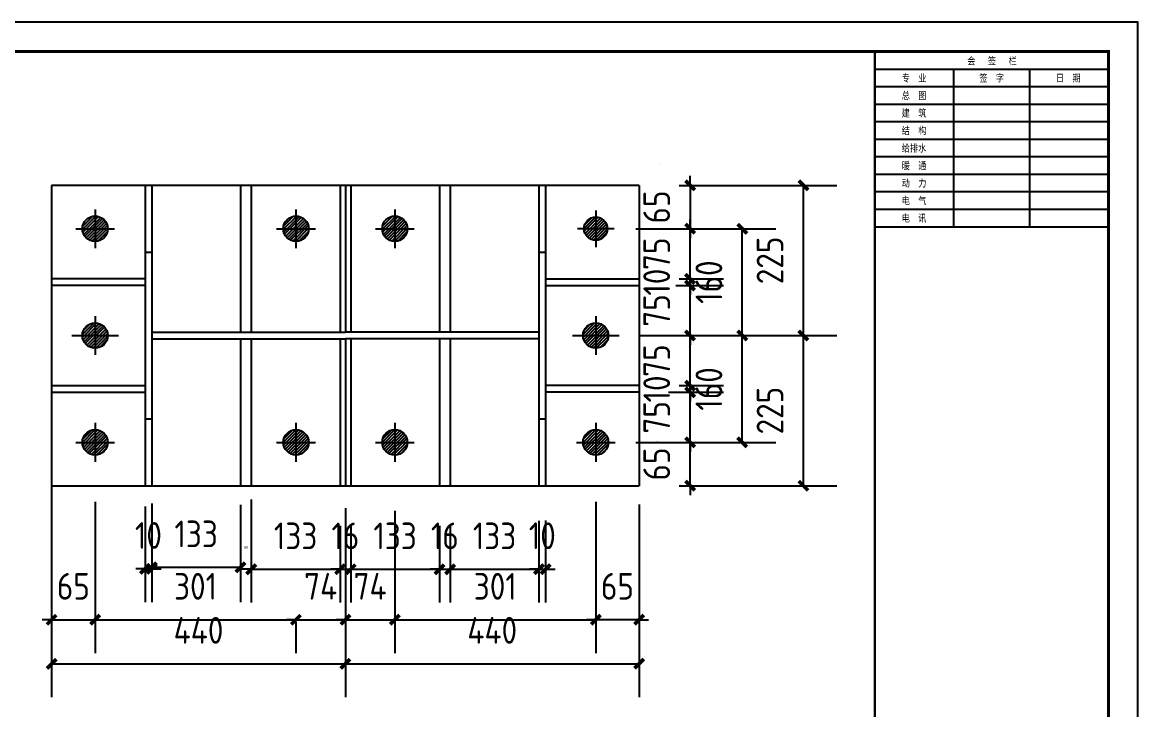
# Model space of a CAD drawing. Extents: x -9001 to 151288, y 75886 to 362543.
# Drawn here: x 39193 to 47547, y 131976 to 137125 of the extents above; entities that cross this region are included whole.
import ezdxf
from ezdxf.enums import TextEntityAlignment as Align

# ---------------------------------------------------------------- set-up
doc = ezdxf.new("R2010")
doc.units = 0
doc.header["$LTSCALE"] = 1000
doc.header["$MEASUREMENT"] = 0
doc.layers.add('PUB_TITLE', color=4, linetype='Continuous')
doc.styles.get("Standard").update_dxf_attribs({"font": 'gbenor.shx', "bigfont": 'gbcbig.shx'})
doc.styles.add('图框', font='')
doc.styles.get('图框').set_extended_font_data('SimSun')
doc.dimstyles.get("Standard").update_dxf_attribs({"dimscale": 100, "dimtxt": 1, "dimasz": 1, "dimexe": 2.5, "dimexo": 3, "dimgap": 1.5, "dimtad": 1, "dimdec": 0, "dimzin": 0, "dimdsep": 46, "dimtxsty": 'Standard', "dimblk": 'ARCHTICK', "dimcen": 0.09, "dimadec": 0, "dimazin": 0, "dimtfac": 1, "dimtdec": 0, "dimtix": 1, "dimtmove": 2, "dimatfit": 3, "dimfxl": 1, "dimtolj": 1, "dimtzin": 0, "dimarcsym": 0})
pattern_1 = [(45, (-127049.726, -48318.106), (-11.2253202, 11.2253202), [])]

# ---------------------------------------------------------------- blocks, each defined once
blk = doc.blocks.new('_ArchTick')
at = {"color": 0, "linetype": 'ByBlock', "const_width": 0.4}
blk.add_lwpolyline([(-0.5, -0.5), (0.5, 0.5)], dxfattribs=at)
blk = doc.blocks.new('*D19')
at = {"color": 0, "lineweight": -2}
for p, q in [((39738, 132650.4), (41243, 132650.4)), ((39738, 132643.6), (39738, 132400.4)), ((41243, 132632.8), (41243, 132400.4))]:
    blk.add_line(p, q, dxfattribs=at)
at = {"layer": 'Defpoints', "color": 0}
for p in [(39738, 132943.6), (41243, 132932.8), (41243, 132650.4)]:
    blk.add_point(p, dxfattribs=at)
at = {"color": 0, "lineweight": -2, "xscale": 70, "yscale": 70, "zscale": 70, "rotation": 180}
blk.add_blockref('_ArchTick', (39738, 132650.4), dxfattribs=at)
at = {"color": 0, "lineweight": -2, "xscale": 70, "yscale": 70, "zscale": 70}
blk.add_blockref('_ArchTick', (41243, 132650.4), dxfattribs=at)
at = {"color": 0, "insert": (40490.5, 132900.4), "char_height": 200, "attachment_point": 5}
blk.add_mtext('\\A1;301', dxfattribs=at)
blk = doc.blocks.new('*D20')
at = {"color": 0, "lineweight": -2}
for p, q in [((41613, 133301.9), (41613, 132400.4)), ((41243, 132650.4), (41173, 132650.4)), ((41243, 132650.4), (41613, 132650.4)), ((41243, 132632.8), (41243, 132400.4)), ((41613, 132650.4), (41683, 132650.4))]:
    blk.add_line(p, q, dxfattribs=at)
at = {"layer": 'Defpoints', "color": 0}
for p in [(41613, 133601.9), (41243, 132932.8), (41613, 132650.4)]:
    blk.add_point(p, dxfattribs=at)
at = {"color": 0, "lineweight": -2, "xscale": 70, "yscale": 70, "zscale": 70}
blk.add_blockref('_ArchTick', (41243, 132650.4), dxfattribs=at)
at = {"color": 0, "lineweight": -2, "xscale": 70, "yscale": 70, "zscale": 70, "rotation": 180}
blk.add_blockref('_ArchTick', (41613, 132650.4), dxfattribs=at)
at = {"color": 0, "insert": (41428, 132900.4), "char_height": 200, "attachment_point": 5}
blk.add_mtext('\\A1;74', dxfattribs=at)
blk = doc.blocks.new('*D21')
at = {"color": 0, "lineweight": -2}
for p, q in [((41613, 133485.7), (41613, 132400.4)), ((41983, 133466.4), (41983, 132400.4)), ((41613, 132650.4), (41543, 132650.4)), ((41613, 132650.4), (41983, 132650.4)), ((41983, 132650.4), (42053, 132650.4))]:
    blk.add_line(p, q, dxfattribs=at)
at = {"layer": 'Defpoints', "color": 0}
for p in [(41613, 133785.7), (41983, 133766.4), (41983, 132650.4)]:
    blk.add_point(p, dxfattribs=at)
at = {"color": 0, "lineweight": -2, "xscale": 70, "yscale": 70, "zscale": 70}
blk.add_blockref('_ArchTick', (41613, 132650.4), dxfattribs=at)
at = {"color": 0, "lineweight": -2, "xscale": 70, "yscale": 70, "zscale": 70, "rotation": 180}
blk.add_blockref('_ArchTick', (41983, 132650.4), dxfattribs=at)
at = {"color": 0, "insert": (41798, 132900.4), "char_height": 200, "attachment_point": 5}
blk.add_mtext('\\A1;74', dxfattribs=at)
blk = doc.blocks.new('*D120')
at = {"color": 0, "lineweight": -2}
for p, q in [((43488, 133533.8), (43488, 132400.4)), ((41983, 133441.4), (41983, 132400.4)), ((41983, 132650.4), (43488, 132650.4))]:
    blk.add_line(p, q, dxfattribs=at)
at = {"layer": 'Defpoints', "color": 0}
for p in [(43488, 133833.8), (41983, 133741.4), (43488, 132650.4)]:
    blk.add_point(p, dxfattribs=at)
at = {"color": 0, "lineweight": -2, "xscale": 70, "yscale": 70, "zscale": 70, "rotation": 180}
blk.add_blockref('_ArchTick', (41983, 132650.4), dxfattribs=at)
at = {"color": 0, "lineweight": -2, "xscale": 70, "yscale": 70, "zscale": 70}
blk.add_blockref('_ArchTick', (43488, 132650.4), dxfattribs=at)
at = {"color": 0, "insert": (42735.5, 132900.4), "char_height": 200, "attachment_point": 5}
blk.add_mtext('\\A1;301', dxfattribs=at)
blk = doc.blocks.new('*D121')
at = {"color": 0, "lineweight": -2}
for p, q in [((40113, 133499.3), (40113, 132781.3)), ((40163, 133499.3), (40163, 132781.3)), ((40113, 133031.3), (40043, 133031.3)), ((40113, 133031.3), (40163, 133031.3)), ((40163, 133031.3), (40233, 133031.3))]:
    blk.add_line(p, q, dxfattribs=at)
at = {"layer": 'Defpoints', "color": 0}
for p in [(40113, 133799.3), (40163, 133799.3), (40163, 133031.3)]:
    blk.add_point(p, dxfattribs=at)
at = {"color": 0, "lineweight": -2, "xscale": 70, "yscale": 70, "zscale": 70}
blk.add_blockref('_ArchTick', (40113, 133031.3), dxfattribs=at)
at = {"color": 0, "lineweight": -2, "xscale": 70, "yscale": 70, "zscale": 70, "rotation": 180}
blk.add_blockref('_ArchTick', (40163, 133031.3), dxfattribs=at)
at = {"color": 0, "insert": (40138, 133281.3), "char_height": 200, "attachment_point": 5}
blk.add_mtext('\\A1;10', dxfattribs=at)
blk = doc.blocks.new('*D122')
at = {"color": 0, "lineweight": -2}
for p, q in [((40163, 133521.1), (40163, 132793)), ((40828, 133511.1), (40828, 132793)), ((40163, 133043), (40828, 133043))]:
    blk.add_line(p, q, dxfattribs=at)
at = {"layer": 'Defpoints', "color": 0}
for p in [(40163, 133821.1), (40828, 133811.1), (40828, 133043)]:
    blk.add_point(p, dxfattribs=at)
at = {"color": 0, "lineweight": -2, "xscale": 70, "yscale": 70, "zscale": 70, "rotation": 180}
blk.add_blockref('_ArchTick', (40163, 133043), dxfattribs=at)
at = {"color": 0, "lineweight": -2, "xscale": 70, "yscale": 70, "zscale": 70}
blk.add_blockref('_ArchTick', (40828, 133043), dxfattribs=at)
at = {"color": 0, "insert": (40495.5, 133293), "char_height": 200, "attachment_point": 5}
blk.add_mtext('\\A1;133', dxfattribs=at)
blk = doc.blocks.new('*D123')
at = {"color": 0, "lineweight": -2}
for p, q in [((40828, 133511.1), (40828, 132781.6)), ((40908, 133550), (40908, 132781.6)), ((40828, 133031.6), (40818, 133031.6)), ((40828, 133031.6), (40908, 133031.6)), ((40908, 133031.6), (40918, 133031.6))]:
    blk.add_line(p, q, dxfattribs=at)
at = {"layer": 'Defpoints', "color": 0}
for p in [(40908, 133850), (40828, 133811.1), (40908, 133031.6)]:
    blk.add_point(p, dxfattribs=at)
at = {"color": 0, "lineweight": -2, "xscale": 10, "yscale": 10, "zscale": 10}
blk.add_blockref('_ArchTick', (40828, 133031.6), dxfattribs=at)
at = {"color": 0, "lineweight": -2, "xscale": 10, "yscale": 10, "zscale": 10, "rotation": 180}
blk.add_blockref('_ArchTick', (40908, 133031.6), dxfattribs=at)
at = {"color": 0, "insert": (40868, 133191.6), "char_height": 20, "attachment_point": 5}
blk.add_mtext('\\A1;80', dxfattribs=at)
blk = doc.blocks.new('*D124')
at = {"color": 0, "lineweight": -2}
for p, q in [((40908, 133550), (40908, 132778.1)), ((41573, 133353.8), (41573, 132778.1)), ((40908, 133028.1), (41573, 133028.1))]:
    blk.add_line(p, q, dxfattribs=at)
at = {"layer": 'Defpoints', "color": 0}
for p in [(40908, 133850), (41573, 133653.8), (41573, 133028.1)]:
    blk.add_point(p, dxfattribs=at)
at = {"color": 0, "lineweight": -2, "xscale": 70, "yscale": 70, "zscale": 70, "rotation": 180}
blk.add_blockref('_ArchTick', (40908, 133028.1), dxfattribs=at)
at = {"color": 0, "lineweight": -2, "xscale": 70, "yscale": 70, "zscale": 70}
blk.add_blockref('_ArchTick', (41573, 133028.1), dxfattribs=at)
at = {"color": 0, "insert": (41240.5, 133278.1), "char_height": 200, "attachment_point": 5}
blk.add_mtext('\\A1;133', dxfattribs=at)
blk = doc.blocks.new('*D125')
at = {"color": 0, "lineweight": -2}
for p, q in [((41573, 133353.8), (41573, 132778.1)), ((41653, 133353.8), (41653, 132778.1)), ((41573, 133028.1), (41503, 133028.1)), ((41573, 133028.1), (41653, 133028.1)), ((41653, 133028.1), (41723, 133028.1))]:
    blk.add_line(p, q, dxfattribs=at)
at = {"layer": 'Defpoints', "color": 0}
for p in [(41573, 133653.8), (41653, 133653.8), (41653, 133028.1)]:
    blk.add_point(p, dxfattribs=at)
at = {"color": 0, "lineweight": -2, "xscale": 70, "yscale": 70, "zscale": 70}
blk.add_blockref('_ArchTick', (41573, 133028.1), dxfattribs=at)
at = {"color": 0, "lineweight": -2, "xscale": 70, "yscale": 70, "zscale": 70, "rotation": 180}
blk.add_blockref('_ArchTick', (41653, 133028.1), dxfattribs=at)
at = {"color": 0, "insert": (41613, 133278.1), "char_height": 200, "attachment_point": 5}
blk.add_mtext('\\A1;16', dxfattribs=at)
blk = doc.blocks.new('*D126')
at = {"color": 0, "lineweight": -2}
for p, q in [((41653, 133353.8), (41653, 132778.1)), ((42318, 133353.8), (42318, 132778.1)), ((41653, 133028.1), (42318, 133028.1))]:
    blk.add_line(p, q, dxfattribs=at)
at = {"layer": 'Defpoints', "color": 0}
for p in [(41653, 133653.8), (42318, 133653.8), (42318, 133028.1)]:
    blk.add_point(p, dxfattribs=at)
at = {"color": 0, "lineweight": -2, "xscale": 70, "yscale": 70, "zscale": 70, "rotation": 180}
blk.add_blockref('_ArchTick', (41653, 133028.1), dxfattribs=at)
at = {"color": 0, "lineweight": -2, "xscale": 70, "yscale": 70, "zscale": 70}
blk.add_blockref('_ArchTick', (42318, 133028.1), dxfattribs=at)
at = {"color": 0, "insert": (41985.5, 133278.1), "char_height": 200, "attachment_point": 5}
blk.add_mtext('\\A1;133', dxfattribs=at)
blk = doc.blocks.new('*D127')
at = {"color": 0, "lineweight": -2}
for p, q in [((42318, 133353.8), (42318, 132778.1)), ((42398, 133353.8), (42398, 132778.1)), ((42318, 133028.1), (42248, 133028.1)), ((42318, 133028.1), (42398, 133028.1)), ((42398, 133028.1), (42468, 133028.1))]:
    blk.add_line(p, q, dxfattribs=at)
at = {"layer": 'Defpoints', "color": 0}
for p in [(42318, 133653.8), (42398, 133653.8), (42398, 133028.1)]:
    blk.add_point(p, dxfattribs=at)
at = {"color": 0, "lineweight": -2, "xscale": 70, "yscale": 70, "zscale": 70}
blk.add_blockref('_ArchTick', (42318, 133028.1), dxfattribs=at)
at = {"color": 0, "lineweight": -2, "xscale": 70, "yscale": 70, "zscale": 70, "rotation": 180}
blk.add_blockref('_ArchTick', (42398, 133028.1), dxfattribs=at)
at = {"color": 0, "insert": (42358, 133278.1), "char_height": 200, "attachment_point": 5}
blk.add_mtext('\\A1;16', dxfattribs=at)
blk = doc.blocks.new('*D128')
at = {"color": 0, "lineweight": -2}
for p, q in [((42398, 133353.8), (42398, 132778.1)), ((43063, 133390.5), (43063, 132778.1)), ((42398, 133028.1), (43063, 133028.1))]:
    blk.add_line(p, q, dxfattribs=at)
at = {"layer": 'Defpoints', "color": 0}
for p in [(43063, 133690.5), (42398, 133653.8), (43063, 133028.1)]:
    blk.add_point(p, dxfattribs=at)
at = {"color": 0, "lineweight": -2, "xscale": 70, "yscale": 70, "zscale": 70, "rotation": 180}
blk.add_blockref('_ArchTick', (42398, 133028.1), dxfattribs=at)
at = {"color": 0, "lineweight": -2, "xscale": 70, "yscale": 70, "zscale": 70}
blk.add_blockref('_ArchTick', (43063, 133028.1), dxfattribs=at)
at = {"color": 0, "insert": (42730.5, 133278.1), "char_height": 200, "attachment_point": 5}
blk.add_mtext('\\A1;133', dxfattribs=at)
blk = doc.blocks.new('*D129')
at = {"color": 0, "lineweight": -2}
for p, q in [((43063, 133390.5), (43063, 132778.9)), ((43113, 133394.3), (43113, 132778.9)), ((43063, 133028.9), (42993, 133028.9)), ((43063, 133028.9), (43113, 133028.9)), ((43113, 133028.9), (43183, 133028.9))]:
    blk.add_line(p, q, dxfattribs=at)
at = {"layer": 'Defpoints', "color": 0}
for p in [(43063, 133690.5), (43113, 133694.3), (43113, 133028.9)]:
    blk.add_point(p, dxfattribs=at)
at = {"color": 0, "lineweight": -2, "xscale": 70, "yscale": 70, "zscale": 70}
blk.add_blockref('_ArchTick', (43063, 133028.9), dxfattribs=at)
at = {"color": 0, "lineweight": -2, "xscale": 70, "yscale": 70, "zscale": 70, "rotation": 180}
blk.add_blockref('_ArchTick', (43113, 133028.9), dxfattribs=at)
at = {"color": 0, "insert": (43088, 133278.9), "char_height": 200, "attachment_point": 5}
blk.add_mtext('\\A1;10', dxfattribs=at)
blk = doc.blocks.new('*D22')
at = {"color": 0, "lineweight": -2}
for p, q in [((44088, 134778.8), (44835.8, 134778.8)), ((44585.8, 133978.8), (44585.8, 134778.8)), ((43987.5, 133978.8), (44835.8, 133978.8))]:
    blk.add_line(p, q, dxfattribs=at)
at = {"layer": 'Defpoints', "color": 0}
for p in [(43788, 134778.8), (44585.8, 134778.8), (43687.5, 133978.8)]:
    blk.add_point(p, dxfattribs=at)
at = {"color": 0, "lineweight": -2, "xscale": 70, "yscale": 70, "zscale": 70}
for p, rotation in [((44585.8, 134778.8), 90), ((44585.8, 133978.8), 270)]:
    blk.add_blockref('_ArchTick', p, dxfattribs=dict(at, rotation=rotation))
at = {"color": 0, "insert": (44335.8, 134378.8), "char_height": 200, "attachment_point": 5, "rotation": 90}
blk.add_mtext('\\A1;160', dxfattribs=at)
blk = doc.blocks.new('*D23')
at = {"color": 0, "lineweight": -2}
for p, q in [((43948, 135578.8), (44835.8, 135578.8)), ((44585.8, 134778.8), (44585.8, 135578.8)), ((44088, 134778.8), (44835.8, 134778.8))]:
    blk.add_line(p, q, dxfattribs=at)
at = {"layer": 'Defpoints', "color": 0}
for p in [(43648, 135578.8), (44585.8, 135578.8), (43788, 134778.8)]:
    blk.add_point(p, dxfattribs=at)
at = {"color": 0, "lineweight": -2, "xscale": 70, "yscale": 70, "zscale": 70}
for p, rotation in [((44585.8, 135578.8), 90), ((44585.8, 134778.8), 270)]:
    blk.add_blockref('_ArchTick', p, dxfattribs=dict(at, rotation=rotation))
at = {"color": 0, "insert": (44335.8, 135178.8), "char_height": 200, "attachment_point": 5, "rotation": 90}
blk.add_mtext('\\A1;160', dxfattribs=at)
blk = doc.blocks.new('*D130')
at = {"color": 0, "lineweight": -2}
for p, q in [((44194.8, 134353.8), (44194.8, 134423.8)), ((44033.9, 134353.8), (44444.8, 134353.8)), ((44194.8, 133978.8), (44194.8, 134353.8)), ((43950.2, 133978.8), (43944.8, 133978.8)), ((44194.8, 133978.8), (44194.8, 133908.8))]:
    blk.add_line(p, q, dxfattribs=at)
at = {"layer": 'Defpoints', "color": 0}
for p in [(43733.9, 134353.8), (44194.8, 134353.8), (44250.2, 133978.8)]:
    blk.add_point(p, dxfattribs=at)
at = {"color": 0, "lineweight": -2, "xscale": 70, "yscale": 70, "zscale": 70}
for p, rotation in [((44194.8, 134353.8), 270), ((44194.8, 133978.8), 90)]:
    blk.add_blockref('_ArchTick', p, dxfattribs=dict(at, rotation=rotation))
at = {"color": 0, "insert": (43944.8, 134166.3), "char_height": 200, "attachment_point": 5, "rotation": 90}
blk.add_mtext('\\A1;75', dxfattribs=at)
blk = doc.blocks.new('*D131')
at = {"color": 0, "lineweight": -2}
for p, q in [((44194.8, 134403.8), (44194.8, 134473.8)), ((44033.9, 134353.8), (44444.8, 134353.8)), ((44113, 134403.8), (44444.8, 134403.8)), ((44194.8, 134353.8), (44194.8, 134403.8)), ((44194.8, 134353.8), (44194.8, 134283.8))]:
    blk.add_line(p, q, dxfattribs=at)
at = {"layer": 'Defpoints', "color": 0}
for p in [(43733.9, 134353.8), (43813, 134403.8), (44194.8, 134403.8)]:
    blk.add_point(p, dxfattribs=at)
at = {"color": 0, "lineweight": -2, "xscale": 70, "yscale": 70, "zscale": 70}
for p, rotation in [((44194.8, 134403.8), 270), ((44194.8, 134353.8), 90)]:
    blk.add_blockref('_ArchTick', p, dxfattribs=dict(at, rotation=rotation))
at = {"color": 0, "insert": (43944.8, 134378.8), "char_height": 200, "attachment_point": 5, "rotation": 90}
blk.add_mtext('\\A1;10', dxfattribs=at)
blk = doc.blocks.new('*D132')
at = {"color": 0, "lineweight": -2}
for p, q in [((44194.8, 134778.8), (44194.8, 134848.8)), ((44088, 134778.8), (44444.8, 134778.8)), ((44194.8, 134403.8), (44194.8, 134778.8)), ((44113, 134403.8), (44444.8, 134403.8)), ((44194.8, 134403.8), (44194.8, 134333.8))]:
    blk.add_line(p, q, dxfattribs=at)
at = {"layer": 'Defpoints', "color": 0}
for p in [(43788, 134778.8), (44194.8, 134778.8), (43813, 134403.8)]:
    blk.add_point(p, dxfattribs=at)
at = {"color": 0, "lineweight": -2, "xscale": 70, "yscale": 70, "zscale": 70}
for p, rotation in [((44194.8, 134778.8), 270), ((44194.8, 134403.8), 90)]:
    blk.add_blockref('_ArchTick', p, dxfattribs=dict(at, rotation=rotation))
at = {"color": 0, "insert": (43944.8, 134591.3), "char_height": 200, "attachment_point": 5, "rotation": 90}
blk.add_mtext('\\A1;75', dxfattribs=at)
blk = doc.blocks.new('*D24')
at = {"color": 0, "lineweight": -2}
for p, q in [((44194.8, 135153.8), (44194.8, 135223.8)), ((44088, 135153.8), (44444.8, 135153.8)), ((44194.8, 134778.8), (44194.8, 135153.8)), ((43930.3, 134778.8), (43944.8, 134778.8)), ((44194.8, 134778.8), (44194.8, 134708.8))]:
    blk.add_line(p, q, dxfattribs=at)
at = {"layer": 'Defpoints', "color": 0}
for p in [(43788, 135153.8), (44194.8, 135153.8), (44230.3, 134778.8)]:
    blk.add_point(p, dxfattribs=at)
at = {"color": 0, "lineweight": -2, "xscale": 70, "yscale": 70, "zscale": 70}
for p, rotation in [((44194.8, 135153.8), 270), ((44194.8, 134778.8), 90)]:
    blk.add_blockref('_ArchTick', p, dxfattribs=dict(at, rotation=rotation))
at = {"color": 0, "insert": (43944.8, 134966.3), "char_height": 200, "attachment_point": 5, "rotation": 90}
blk.add_mtext('\\A1;75', dxfattribs=at)
blk = doc.blocks.new('*D133')
at = {"color": 0, "lineweight": -2}
for p, q in [((44194.8, 135203.8), (44194.8, 135273.8)), ((44113, 135203.8), (44444.8, 135203.8)), ((44194.8, 135153.8), (44194.8, 135203.8)), ((44113, 135153.8), (44444.8, 135153.8)), ((44194.8, 135153.8), (44194.8, 135083.8))]:
    blk.add_line(p, q, dxfattribs=at)
at = {"layer": 'Defpoints', "color": 0}
for p in [(43813, 135203.8), (44194.8, 135203.8), (43813, 135153.8)]:
    blk.add_point(p, dxfattribs=at)
at = {"color": 0, "lineweight": -2, "xscale": 70, "yscale": 70, "zscale": 70}
for p, rotation in [((44194.8, 135203.8), 270), ((44194.8, 135153.8), 90)]:
    blk.add_blockref('_ArchTick', p, dxfattribs=dict(at, rotation=rotation))
at = {"color": 0, "insert": (43944.8, 135178.8), "char_height": 200, "attachment_point": 5, "rotation": 90}
blk.add_mtext('\\A1;10', dxfattribs=at)
blk = doc.blocks.new('*D134')
at = {"color": 0, "lineweight": -2}
for p, q in [((44194.8, 135578.8), (44194.8, 135648.8)), ((43925.5, 135578.8), (44444.8, 135578.8)), ((44194.8, 135203.8), (44194.8, 135578.8)), ((44113, 135203.8), (44444.8, 135203.8)), ((44194.8, 135203.8), (44194.8, 135133.8))]:
    blk.add_line(p, q, dxfattribs=at)
at = {"layer": 'Defpoints', "color": 0}
for p in [(43625.5, 135578.8), (44194.8, 135578.8), (43813, 135203.8)]:
    blk.add_point(p, dxfattribs=at)
at = {"color": 0, "lineweight": -2, "xscale": 70, "yscale": 70, "zscale": 70}
for p, rotation in [((44194.8, 135578.8), 270), ((44194.8, 135203.8), 90)]:
    blk.add_blockref('_ArchTick', p, dxfattribs=dict(at, rotation=rotation))
at = {"color": 0, "insert": (43944.8, 135391.3), "char_height": 200, "attachment_point": 5, "rotation": 90}
blk.add_mtext('\\A1;75', dxfattribs=at)
blk = doc.blocks.new('*D135')
at = {"color": 0, "lineweight": -2}
for p, q in [((39413, 133752.3), (39413, 132070.4)), ((41613, 133485.7), (41613, 132070.4)), ((39413, 132320.4), (41613, 132320.4))]:
    blk.add_line(p, q, dxfattribs=at)
at = {"layer": 'Defpoints', "color": 0}
for p in [(39413, 134052.3), (41613, 133785.7), (41613, 132320.4)]:
    blk.add_point(p, dxfattribs=at)
at = {"color": 0, "lineweight": -2, "xscale": 70, "yscale": 70, "zscale": 70, "rotation": 180}
blk.add_blockref('_ArchTick', (39413, 132320.4), dxfattribs=at)
at = {"color": 0, "lineweight": -2, "xscale": 70, "yscale": 70, "zscale": 70}
blk.add_blockref('_ArchTick', (41613, 132320.4), dxfattribs=at)
at = {"color": 0, "insert": (40513, 132570.4), "char_height": 200, "attachment_point": 5}
blk.add_mtext('\\A1;440', dxfattribs=at)
blk = doc.blocks.new('*D136')
at = {"color": 0, "lineweight": -2}
for p, q in [((41613, 133485.7), (41613, 132070.4)), ((43813, 133491.1), (43813, 132070.4)), ((41613, 132320.4), (43813, 132320.4))]:
    blk.add_line(p, q, dxfattribs=at)
at = {"layer": 'Defpoints', "color": 0}
for p in [(41613, 133785.7), (43813, 133791.1), (43813, 132320.4)]:
    blk.add_point(p, dxfattribs=at)
at = {"color": 0, "lineweight": -2, "xscale": 70, "yscale": 70, "zscale": 70, "rotation": 180}
blk.add_blockref('_ArchTick', (41613, 132320.4), dxfattribs=at)
at = {"color": 0, "lineweight": -2, "xscale": 70, "yscale": 70, "zscale": 70}
blk.add_blockref('_ArchTick', (43813, 132320.4), dxfattribs=at)
at = {"color": 0, "insert": (42713, 132570.4), "char_height": 200, "attachment_point": 5}
blk.add_mtext('\\A1;440', dxfattribs=at)
blk = doc.blocks.new('*D137')
at = {"color": 0, "lineweight": -2}
for p, q in [((39738, 133533.8), (39738, 132400.4)), ((39413, 132950.4), (39413, 132900.4)), ((39413, 132650.4), (39343, 132650.4)), ((39413, 132650.4), (39738, 132650.4)), ((39738, 132650.4), (39808, 132650.4))]:
    blk.add_line(p, q, dxfattribs=at)
at = {"layer": 'Defpoints', "color": 0}
for p in [(39738, 133833.8), (39413, 132650.4), (39738, 132650.4)]:
    blk.add_point(p, dxfattribs=at)
at = {"color": 0, "lineweight": -2, "xscale": 70, "yscale": 70, "zscale": 70}
blk.add_blockref('_ArchTick', (39413, 132650.4), dxfattribs=at)
at = {"color": 0, "lineweight": -2, "xscale": 70, "yscale": 70, "zscale": 70, "rotation": 180}
blk.add_blockref('_ArchTick', (39738, 132650.4), dxfattribs=at)
at = {"color": 0, "insert": (39575.5, 132900.4), "char_height": 200, "attachment_point": 5}
blk.add_mtext('\\A1;65', dxfattribs=at)
blk = doc.blocks.new('*D25')
at = {"color": 0, "lineweight": -2}
for p, q in [((43813, 133513.1), (43813, 132400.4)), ((43488, 132950.4), (43488, 132900.4)), ((43488, 132650.4), (43418, 132650.4)), ((43813, 132650.4), (43488, 132650.4)), ((43813, 132650.4), (43883, 132650.4))]:
    blk.add_line(p, q, dxfattribs=at)
at = {"layer": 'Defpoints', "color": 0}
for p in [(43813, 133813.1), (43488, 132650.4), (43488, 132650.4)]:
    blk.add_point(p, dxfattribs=at)
at = {"color": 0, "lineweight": -2, "xscale": 70, "yscale": 70, "zscale": 70}
blk.add_blockref('_ArchTick', (43488, 132650.4), dxfattribs=at)
at = {"color": 0, "lineweight": -2, "xscale": 70, "yscale": 70, "zscale": 70, "rotation": 180}
blk.add_blockref('_ArchTick', (43813, 132650.4), dxfattribs=at)
at = {"color": 0, "insert": (43650.5, 132900.4), "char_height": 200, "attachment_point": 5}
blk.add_mtext('\\A1;65', dxfattribs=at)
blk = doc.blocks.new('*D138')
at = {"color": 0, "lineweight": -2}
for p, q in [((44113, 134778.8), (45293.3, 134778.8)), ((45043.3, 133653.8), (45043.3, 134778.8)), ((44113, 133653.8), (45293.3, 133653.8))]:
    blk.add_line(p, q, dxfattribs=at)
at = {"layer": 'Defpoints', "color": 0}
for p in [(43813, 134778.8), (45043.3, 134778.8), (43813, 133653.8)]:
    blk.add_point(p, dxfattribs=at)
at = {"color": 0, "lineweight": -2, "xscale": 70, "yscale": 70, "zscale": 70}
for p, rotation in [((45043.3, 134778.8), 90), ((45043.3, 133653.8), 270)]:
    blk.add_blockref('_ArchTick', p, dxfattribs=dict(at, rotation=rotation))
at = {"color": 0, "insert": (44793.3, 134216.3), "char_height": 200, "attachment_point": 5, "rotation": 90}
blk.add_mtext('\\A1;225', dxfattribs=at)
blk = doc.blocks.new('*D139')
at = {"color": 0, "lineweight": -2}
for p, q in [((44113, 135903.8), (45293.3, 135903.8)), ((45043.3, 134778.8), (45043.3, 135903.8)), ((44113, 134778.8), (45293.3, 134778.8))]:
    blk.add_line(p, q, dxfattribs=at)
at = {"layer": 'Defpoints', "color": 0}
for p in [(43813, 135903.8), (45043.3, 135903.8), (43813, 134778.8)]:
    blk.add_point(p, dxfattribs=at)
at = {"color": 0, "lineweight": -2, "xscale": 70, "yscale": 70, "zscale": 70}
for p, rotation in [((45043.3, 135903.8), 90), ((45043.3, 134778.8), 270)]:
    blk.add_blockref('_ArchTick', p, dxfattribs=dict(at, rotation=rotation))
at = {"color": 0, "insert": (44793.3, 135341.3), "char_height": 200, "attachment_point": 5, "rotation": 90}
blk.add_mtext('\\A1;225', dxfattribs=at)
blk = doc.blocks.new('*D140')
at = {"color": 0, "lineweight": -2}
for p, q in [((44194.8, 133978.8), (44194.8, 134048.8)), ((43788, 133978.8), (44444.8, 133978.8)), ((44194.8, 133653.8), (44194.8, 133978.8)), ((44113, 133653.8), (44444.8, 133653.8)), ((44194.8, 133653.8), (44194.8, 133583.8))]:
    blk.add_line(p, q, dxfattribs=at)
at = {"layer": 'Defpoints', "color": 0}
for p in [(43488, 133978.8), (44194.8, 133978.8), (43813, 133653.8)]:
    blk.add_point(p, dxfattribs=at)
at = {"color": 0, "lineweight": -2, "xscale": 70, "yscale": 70, "zscale": 70}
for p, rotation in [((44194.8, 133978.8), 270), ((44194.8, 133653.8), 90)]:
    blk.add_blockref('_ArchTick', p, dxfattribs=dict(at, rotation=rotation))
at = {"color": 0, "insert": (43944.8, 133816.3), "char_height": 200, "attachment_point": 5, "rotation": 90}
blk.add_mtext('\\A1;65', dxfattribs=at)
blk = doc.blocks.new('*D141')
at = {"color": 0, "lineweight": -2}
for p, q in [((44194.8, 135903.8), (44194.8, 135973.8)), ((44113, 135903.8), (44444.8, 135903.8)), ((44194.8, 135903.8), (44194.8, 135578.8)), ((43788, 135578.8), (44444.8, 135578.8)), ((44194.8, 135578.8), (44194.8, 135508.8))]:
    blk.add_line(p, q, dxfattribs=at)
at = {"layer": 'Defpoints', "color": 0}
for p in [(43813, 135903.8), (43488, 135578.8), (44194.8, 135578.8)]:
    blk.add_point(p, dxfattribs=at)
at = {"color": 0, "lineweight": -2, "xscale": 70, "yscale": 70, "zscale": 70}
for p, rotation in [((44194.8, 135903.8), 270), ((44194.8, 135578.8), 90)]:
    blk.add_blockref('_ArchTick', p, dxfattribs=dict(at, rotation=rotation))
at = {"color": 0, "insert": (43944.8, 135741.3), "char_height": 200, "attachment_point": 5, "rotation": 90}
blk.add_mtext('\\A1;65', dxfattribs=at)
blk = doc.blocks.new('$titleblk$00000167')
for p, q in [((-90, 825), (-10, 825)), ((-63, 771), (-63, 825)), ((-37, 825), (-37, 771)), ((-90, 819), (-10, 819)), ((-90, 813), (-10, 813)), ((-90, 807), (-10, 807)), ((-90, 801), (-10, 801)), ((-90, 795), (-10, 795)), ((-90, 789), (-10, 789)), ((-90, 783), (-10, 783)), ((-90, 777), (-10, 777)), ((-90, 771), (-10, 771))]:
    blk.add_line(p, q)
blk.add_lwpolyline([(-1189, 0), (0, 0), (0, 841), (-1189, 841)], close=True)
at = {"const_width": 1}
blk.add_lwpolyline([(-1164, 10), (-10, 10), (-10, 831), (-1164, 831)], close=True, dxfattribs=at)
at = {"const_width": 0.8}
for points in [[(-90, 831), (-90, 10)], [(-90, 831), (-90, 766.99)], [(-10, 766.99), (-10, 831), (-90, 831)]]:
    blk.add_lwpolyline(points, dxfattribs=at)
at = {"style": '图框', "width": 0.8}
for s, p in [('会   签   栏', (-58.39, 826.53)), ('专  业', (-80.81, 820.66)), ('签  字', (-54.22, 820.66)), ('日  期', (-28, 820.66)), ('总  图', (-80.81, 814.66)), ('建  筑', (-80.81, 808.66)), ('结  构', (-80.81, 802.66)), ('给排水', (-80.81, 796.66)), ('暖  通', (-80.81, 790.66)), ('动  力', (-80.81, 784.66)), ('电  气', (-80.81, 778.66)), ('电  讯', (-80.81, 772.66))]:
    blk.add_text(s, height=2.5, dxfattribs=at).set_placement(p)
at = {"flags": 4}
for tag, p in [('(扩展图名)', (-62.12, 184.1)), ('图名', (-62.12, 180.13)), ('日期', (-62.12, 172.03)), ('图号', (-62.12, 163.99)), ('比例', (-62.12, 156)), ('子项', (-59.56, 82.07)), ('工程名称', (-59.24, 70.19)), ('设计号', (-36.91, 28.62))]:
    blk.add_attdef(tag, text='', height=3.5, dxfattribs=at).set_placement(p, align=Align.CENTER)
for tag, p in [('设计人', (-64.84, 148.13)), ('负责人', (-64.71, 140.27)), ('主持人', (-64.73, 132.26)), ('校对人', (-64.28, 124.4)), ('审核人', (-63.96, 116.15)), ('审定人', (-64.16, 107.95)), ('所长', (-64.16, 99.76))]:
    blk.add_attdef(tag, p, '', height=3.5)

msp = doc.modelspace()

# ---------------------------------------------------------------- hatches: boundary and pattern name
h = msp.add_hatch()
h.set_pattern_fill('ANSI31', color=256, scale=500, style=0)
h.set_pattern_definition([(45, (-127049.7, -48318.1), (-561.266, 561.266), [])])
h.paths.add_polyline_path([(39738, 135673.8, 0.414214), (39643, 135578.8), (39738, 135578.8)])
h.paths.add_polyline_path([(39738, 135578.8), (39643, 135578.8, 0.414214), (39738, 135483.8)])
h.paths.add_polyline_path([(39833, 135578.8), (39738, 135578.8), (39738, 135483.8, 0.414214)])
h.paths.add_polyline_path([(39738, 135673.8), (39738, 135578.8), (39833, 135578.8, 0.414214)])
h.paths.add_polyline_path([(39738, 134873.8, 0.414214), (39643, 134778.8), (39738, 134778.8)])
h.paths.add_polyline_path([(39738, 134778.8), (39643, 134778.8, 0.414214), (39738, 134683.8)])
h.paths.add_polyline_path([(39833, 134778.8), (39738, 134778.8), (39738, 134683.8, 0.414214)])
h.paths.add_polyline_path([(39738, 134873.8), (39738, 134778.8), (39833, 134778.8, 0.414214)])
h.paths.add_polyline_path([(39738, 134073.8, 0.414214), (39643, 133978.8), (39738, 133978.8)])
h.paths.add_polyline_path([(39738, 133978.8), (39643, 133978.8, 0.414214), (39738, 133883.8)])
h.paths.add_polyline_path([(39833, 133978.8), (39738, 133978.8), (39738, 133883.8, 0.414214)])
h.paths.add_polyline_path([(39738, 134073.8), (39738, 133978.8), (39833, 133978.8, 0.414214)])
h.paths.add_polyline_path([(41243, 134073.8, 0.414214), (41148, 133978.8), (41243, 133978.8)])
h.paths.add_polyline_path([(41243, 133978.8), (41148, 133978.8, 0.414214), (41243, 133883.8)])
h.paths.add_polyline_path([(41338, 133978.8), (41243, 133978.8), (41243, 133883.8, 0.414214)])
h.paths.add_polyline_path([(41243, 134073.8), (41243, 133978.8), (41338, 133978.8, 0.414214)])
h.paths.add_polyline_path([(41983, 134073.8, 0.414214), (41888, 133978.8), (41983, 133978.8)])
h.paths.add_polyline_path([(41983, 133978.8), (41888, 133978.8, 0.414214), (41983, 133883.8)])
h.paths.add_polyline_path([(42078, 133978.8), (41983, 133978.8), (41983, 133883.8, 0.414214)])
h.paths.add_polyline_path([(41983, 134073.8), (41983, 133978.8), (42078, 133978.8, 0.414214)])
h.paths.add_polyline_path([(43488, 134073.8, 0.414214), (43393, 133978.8), (43488, 133978.8)])
h.paths.add_polyline_path([(43488, 133978.8), (43393, 133978.8, 0.414214), (43488, 133883.8)])
h.paths.add_polyline_path([(43583, 133978.8), (43488, 133978.8), (43488, 133883.8, 0.414214)])
h.paths.add_polyline_path([(43488, 134073.8), (43488, 133978.8), (43583, 133978.8, 0.414214)])
h.paths.add_polyline_path([(43488, 134778.8), (43393, 134778.8, 0.414214), (43488, 134683.8)])
h.paths.add_polyline_path([(43488, 134873.8, 0.414214), (43393, 134778.8), (43488, 134778.8)])
h.paths.add_polyline_path([(43488, 134873.8), (43488, 134778.8), (43583, 134778.8, 0.414214)])
h.paths.add_polyline_path([(43583, 134778.8), (43488, 134778.8), (43488, 134683.8, 0.414214)])
h.paths.add_polyline_path([(41243, 135673.8, 0.414214), (41148, 135578.8), (41243, 135578.8)])
h.paths.add_polyline_path([(41243, 135578.8), (41148, 135578.8, 0.414214), (41243, 135483.8)])
h.paths.add_polyline_path([(41243, 135673.8), (41243, 135578.8), (41338, 135578.8, 0.414214)])
h.paths.add_polyline_path([(41338, 135578.8), (41243, 135578.8), (41243, 135483.8, 0.414214)])
h.paths.add_polyline_path([(41983, 135673.8, 0.414214), (41888, 135578.8), (41983, 135578.8)])
h.paths.add_polyline_path([(41983, 135578.8), (41888, 135578.8, 0.414214), (41983, 135483.8)])
h.paths.add_polyline_path([(42078, 135578.8), (41983, 135578.8), (41983, 135483.8, 0.414214)])
h.paths.add_polyline_path([(41983, 135673.8), (41983, 135578.8), (42078, 135578.8, 0.414214)])
h.paths.add_polyline_path([(43488, 135666.3, 0.414214), (43400.5, 135578.8), (43488, 135578.8)])
h.paths.add_polyline_path([(43488, 135578.8), (43400.5, 135578.8, 0.414214), (43488, 135491.3)])
h.paths.add_polyline_path([(43575.5, 135578.8), (43488, 135578.8), (43488, 135491.3, 0.414214)])
h.paths.add_polyline_path([(43488, 135666.3), (43488, 135578.8), (43575.5, 135578.8, 0.414214)])
h = msp.add_hatch()
h.set_pattern_fill('ANSI31', color=256, scale=10, style=0)
h.set_pattern_definition(pattern_1)
h.paths.add_polyline_path([(41983, 135673.8), (41983, 135578.8), (42078, 135578.8, 0.414214)])
h.paths.add_polyline_path([(41983, 135673.8, 0.414214), (41888, 135578.8), (41983, 135578.8)])
h.paths.add_polyline_path([(41983, 135578.8), (41888, 135578.8, 0.414214), (41983, 135483.8)])
h.paths.add_polyline_path([(42078, 135578.8), (41983, 135578.8), (41983, 135483.8, 0.414214)])
h.paths.add_polyline_path([(41338, 135578.8), (41243, 135578.8), (41243, 135483.8, 0.414214)])
h.paths.add_polyline_path([(41243, 135673.8, 0.414214), (41148, 135578.8), (41243, 135578.8)])
h.paths.add_polyline_path([(41243, 135578.8), (41148, 135578.8, 0.414214), (41243, 135483.8)])
h.paths.add_polyline_path([(41243, 135673.8), (41243, 135578.8), (41338, 135578.8, 0.414214)])
h.paths.add_polyline_path([(43488, 134873.8, 0.414214), (43393, 134778.8), (43488, 134778.8)])
h.paths.add_polyline_path([(43488, 134778.8), (43393, 134778.8, 0.414214), (43488, 134683.8)])
h.paths.add_polyline_path([(43583, 134778.8), (43488, 134778.8), (43488, 134683.8, 0.414214)])
h.paths.add_polyline_path([(43488, 134873.8), (43488, 134778.8), (43583, 134778.8, 0.414214)])
h.paths.add_polyline_path([(43488, 134073.8, 0.414214), (43393, 133978.8), (43488, 133978.8)])
h.paths.add_polyline_path([(43488, 133978.8), (43393, 133978.8, 0.414214), (43488, 133883.8)])
h.paths.add_polyline_path([(43583, 133978.8), (43488, 133978.8), (43488, 133883.8, 0.414214)])
h.paths.add_polyline_path([(43488, 134073.8), (43488, 133978.8), (43583, 133978.8, 0.414214)])
h.paths.add_polyline_path([(41983, 134073.8, 0.414214), (41888, 133978.8), (41983, 133978.8)])
h.paths.add_polyline_path([(41983, 133978.8), (41888, 133978.8, 0.414214), (41983, 133883.8)])
h.paths.add_polyline_path([(42078, 133978.8), (41983, 133978.8), (41983, 133883.8, 0.414214)])
h.paths.add_polyline_path([(41983, 134073.8), (41983, 133978.8), (42078, 133978.8, 0.414214)])
h.paths.add_polyline_path([(41243, 134073.8), (41243, 133978.8), (41338, 133978.8, 0.414214)])
h.paths.add_polyline_path([(41243, 134073.8, 0.414214), (41148, 133978.8), (41243, 133978.8)])
h.paths.add_polyline_path([(41243, 133978.8), (41148, 133978.8, 0.414214), (41243, 133883.8)])
h.paths.add_polyline_path([(41338, 133978.8), (41243, 133978.8), (41243, 133883.8, 0.414214)])
h.paths.add_polyline_path([(39833, 135578.8), (39738, 135578.8), (39738, 135483.8, 0.414214)])
h.paths.add_polyline_path([(39738, 135578.8), (39643, 135578.8, 0.414214), (39738, 135483.8)])
h.paths.add_polyline_path([(39738, 135673.8, 0.414214), (39643, 135578.8), (39738, 135578.8)])
h.paths.add_polyline_path([(39738, 135673.8), (39738, 135578.8), (39833, 135578.8, 0.414214)])
h.paths.add_polyline_path([(39738, 134873.8), (39738, 134778.8), (39833, 134778.8, 0.414214)])
h.paths.add_polyline_path([(39738, 134873.8, 0.414214), (39643, 134778.8), (39738, 134778.8)])
h.paths.add_polyline_path([(39738, 134778.8), (39643, 134778.8, 0.414214), (39738, 134683.8)])
h.paths.add_polyline_path([(39833, 134778.8), (39738, 134778.8), (39738, 134683.8, 0.414214)])
h.paths.add_polyline_path([(39738, 134073.8, 0.414214), (39643, 133978.8), (39738, 133978.8)])
h.paths.add_polyline_path([(39738, 134073.8), (39738, 133978.8), (39833, 133978.8, 0.414214)])
h.paths.add_polyline_path([(39738, 133978.8), (39643, 133978.8, 0.414214), (39738, 133883.8)])
h.paths.add_polyline_path([(39833, 133978.8), (39738, 133978.8), (39738, 133883.8, 0.414214)])
h = msp.add_hatch()
h.set_pattern_fill('ANSI31', color=256, scale=10, style=0)
h.set_pattern_definition(pattern_1)
h.paths.add_polyline_path([(43488, 135666.3, 0.414214), (43400.5, 135578.8), (43488, 135578.8)])
h.paths.add_polyline_path([(43488, 135578.8), (43400.5, 135578.8, 0.414214), (43488, 135491.3)])
h.paths.add_polyline_path([(43575.5, 135578.8), (43488, 135578.8), (43488, 135491.3, 0.414214)])
h.paths.add_polyline_path([(43488, 135666.3), (43488, 135578.8), (43575.5, 135578.8, 0.414214)])

# ---------------------------------------------------------------- linework, layer by layer
for p, q in [((43967.7, 136058.6), (43967.7, 136058.6)), ((39413, 135903.8), (39413, 133678.8)), ((43813, 135903.8), (39413, 135903.8)), ((40113, 135903.8), (40113, 133653.8)), ((40163, 135903.8), (40163, 133653.8)), ((40828, 135903.8), (40828, 134803.8)), ((40908, 135903.8), (40908, 134803.8)), ((41573, 135903.8), (41573, 134803.8)), ((41613, 135903.8), (41613, 134803.8)), ((41613, 135878.8), (41613, 134803.8)), ((41653, 135903.8), (41653, 134803.8)), ((42318, 135903.8), (42318, 134803.8)), ((42398, 135903.8), (42398, 134803.8)), ((43063, 135903.8), (43063, 133653.8)), ((43113, 135903.8), (43113, 133653.8)), ((43813, 135903.8), (43813, 133653.8)), ((39738, 135723.8), (39738, 135433.8)), ((41243, 135723.8), (41243, 135433.8)), ((41983, 135723.8), (41983, 135433.8)), ((43488, 135716.3), (43488, 135441.3)), ((39593, 135578.8), (39883, 135578.8)), ((41098, 135578.8), (41388, 135578.8)), ((41148, 135578.8), (41338, 135578.8)), ((41838, 135578.8), (42128, 135578.8)), ((43625.5, 135578.8), (43350.5, 135578.8)), ((40113, 135403.8), (40163, 135403.8)), ((43063, 135403.8), (43113, 135403.8)), ((40113, 135203.8), (39413, 135203.8)), ((43113, 135203.8), (43813, 135203.8)), ((40113, 135153.8), (39413, 135153.8)), ((43113, 135153.8), (43813, 135153.8)), ((39738, 134923.8), (39738, 134633.8)), ((43488, 134923.8), (43488, 134633.8)), ((39563.4, 134778.8), (39912.5, 134778.8)), ((39643, 134778.8), (39833, 134778.8)), ((39643, 134778.8), (39815.4, 134778.8)), ((40163, 134803.8), (41613, 134803.8)), ((40163, 134753.8), (41613, 134753.8)), ((40828, 134753.8), (40828, 133653.8)), ((40908, 134753.8), (40908, 133653.8)), ((41573, 134753.8), (41573, 133653.8)), ((43063, 134803.8), (41613, 134803.8)), ((41613, 134753.8), (41613, 133678.8)), ((41613, 134753.8), (41613, 133653.8)), ((43063, 134753.8), (41613, 134753.8)), ((41653, 134753.8), (41653, 133653.8)), ((42318, 134753.8), (42318, 133653.8)), ((42398, 134753.8), (42398, 133653.8)), ((43313.4, 134778.8), (43662.5, 134778.8)), ((43393, 134778.8), (43583, 134778.8)), ((43393, 134778.8), (43583, 134778.8)), ((43813, 134778.8), (44138, 134778.8)), ((39413, 134403.8), (40113, 134403.8)), ((39413, 134353.8), (40113, 134353.8)), ((43813, 134403.8), (43113, 134403.8)), ((43813, 134353.8), (43113, 134353.8)), ((39738, 134123.8), (39738, 133833.8)), ((40113, 134153.8), (40163, 134153.8)), ((41243, 134123.8), (41243, 133833.8)), ((41983, 134123.8), (41983, 133833.8)), ((43063, 134153.8), (43113, 134153.8)), ((43488, 134123.8), (43488, 133833.8)), ((39593, 133978.8), (39883, 133978.8)), ((39643, 133978.8), (39833, 133978.8)), ((41098, 133978.8), (41388, 133978.8)), ((41148, 133978.8), (41338, 133978.8)), ((41838, 133978.8), (42128, 133978.8)), ((41888, 133978.8), (42078, 133978.8)), ((43343, 133978.8), (43633, 133978.8)), ((43393, 133978.8), (43583, 133978.8)), ((39413, 133653.8), (43813, 133653.8))]:
    msp.add_line(p, q)
for centre, radius in [((39738, 135578.8), 95), ((41243, 135578.8), 95), ((41983, 135578.8), 95), ((43488, 135578.8), 87.5), ((39738, 134778.8), 95), ((43488, 134778.8), 95), ((39738, 133978.8), 95), ((41243, 133978.8), 95), ((41983, 133978.8), 95), ((43488, 133978.8), 95)]:
    msp.add_circle(centre, radius)

# ---------------------------------------------------------------- block references
at = {"layer": 'PUB_TITLE', "xscale": 21.86999999999534, "yscale": 21.86999999999534, "zscale": 21.87}
msp.add_blockref('$titleblk$00000167', (47547.2, 118732.3), dxfattribs=at)

# ---------------------------------------------------------------- dimensions: what is measured, and where the dimension line sits
for base, p1, p2, picture, middle in [((44194.8, 135578.8), (43813, 135903.8), (43488, 135578.8), '*D141', (43944.8, 135741.3)), ((45043.3, 135903.8), (43813, 134778.8), (43813, 135903.8), '*D139', (44793.3, 135341.3)), ((44194.8, 135578.8), (43813, 135203.8), (43625.5, 135578.8), '*D134', (43944.8, 135391.3)), ((44585.8, 135578.8), (43788, 134778.8), (43648, 135578.8), '*D23', (44335.8, 135178.8)), ((44194.8, 135203.8), (43813, 135153.8), (43813, 135203.8), '*D133', (43944.8, 135178.8)), ((44194.8, 135153.8), (44230.3, 134778.8), (43788, 135153.8), '*D24', (43944.8, 134966.3)), ((44194.8, 134778.8), (43813, 134403.8), (43788, 134778.8), '*D132', (43944.8, 134591.3)), ((44585.8, 134778.8), (43687.5, 133978.8), (43788, 134778.8), '*D22', (44335.8, 134378.8)), ((45043.3, 134778.8), (43813, 133653.8), (43813, 134778.8), '*D138', (44793.3, 134216.3)), ((44194.8, 134403.8), (43733.9, 134353.8), (43813, 134403.8), '*D131', (43944.8, 134378.8)), ((44194.8, 134353.8), (44250.2, 133978.8), (43733.9, 134353.8), '*D130', (43944.8, 134166.3)), ((44194.8, 133978.8), (43813, 133653.8), (43488, 133978.8), '*D140', (43944.8, 133816.3))]:
    dim = msp.add_linear_dim(base=base, p1=p1, p2=p2, angle=90, dimstyle='Standard', override={"dimtxt": 2, "dimasz": 0.7, "dimlfac": 0.2})
    dim.commit()
    dim.dimension.update_dxf_attribs({"geometry": picture, "text_midpoint": middle})
for base, p1, p2, override, picture, middle in [((41613, 132320.4), (39413, 134052.3), (41613, 133785.7), {"dimtxt": 2, "dimasz": 0.7, "dimlfac": 0.2}, '*D135', (40513, 132570.4)), ((39738, 132650.4), (39413, 132650.4), (39738, 133833.8), {"dimtxt": 2, "dimasz": 0.7, "dimlfac": 0.2}, '*D137', (39575.5, 132900.4)), ((40908, 133031.6), (40828, 133811.1), (40908, 133850), {"dimtxt": 0.2, "dimasz": 0.1}, '*D123', (40868, 133191.6)), ((41573, 133028.1), (40908, 133850), (41573, 133653.8), {"dimtxt": 2, "dimasz": 0.7, "dimlfac": 0.2}, '*D124', (41240.5, 133278.1)), ((43488, 132650.4), (41983, 133741.4), (43488, 133833.8), {"dimtxt": 2, "dimasz": 0.7, "dimlfac": 0.2}, '*D120', (42735.5, 132900.4)), ((40163, 133031.3), (40113, 133799.3), (40163, 133799.3), {"dimtxt": 2, "dimasz": 0.7, "dimlfac": 0.2}, '*D121', (40138, 133281.3)), ((40828, 133043), (40163, 133821.1), (40828, 133811.1), {"dimtxt": 2, "dimasz": 0.7, "dimlfac": 0.2}, '*D122', (40495.5, 133293)), ((41983, 132650.4), (41613, 133785.7), (41983, 133766.4), {"dimtxt": 2, "dimasz": 0.7, "dimlfac": 0.2}, '*D21', (41798, 132900.4)), ((43813, 132320.4), (41613, 133785.7), (43813, 133791.1), {"dimtxt": 2, "dimasz": 0.7, "dimlfac": 0.2}, '*D136', (42713, 132570.4)), ((43488, 132650.4), (43813, 133813.1), (43488, 132650.4), {"dimtxt": 2, "dimasz": 0.7, "dimlfac": 0.2}, '*D25', (43650.5, 132900.4)), ((43063, 133028.1), (42398, 133653.8), (43063, 133690.5), {"dimtxt": 2, "dimasz": 0.7, "dimlfac": 0.2}, '*D128', (42730.5, 133278.1)), ((43113, 133028.9), (43063, 133690.5), (43113, 133694.3), {"dimtxt": 2, "dimasz": 0.7, "dimlfac": 0.2}, '*D129', (43088, 133278.9)), ((41613, 132650.4), (41243, 132932.8), (41613, 133601.9), {"dimtxt": 2, "dimasz": 0.7, "dimlfac": 0.2}, '*D20', (41428, 132900.4)), ((41653, 133028.1), (41573, 133653.8), (41653, 133653.8), {"dimtxt": 2, "dimasz": 0.7, "dimlfac": 0.2}, '*D125', (41613, 133278.1)), ((42318, 133028.1), (41653, 133653.8), (42318, 133653.8), {"dimtxt": 2, "dimasz": 0.7, "dimlfac": 0.2}, '*D126', (41985.5, 133278.1)), ((42398, 133028.1), (42318, 133653.8), (42398, 133653.8), {"dimtxt": 2, "dimasz": 0.7, "dimlfac": 0.2}, '*D127', (42358, 133278.1)), ((41243, 132650.4), (39738, 132943.6), (41243, 132932.8), {"dimtxt": 2, "dimasz": 0.7, "dimlfac": 0.2}, '*D19', (40490.5, 132900.4))]:
    dim = msp.add_linear_dim(base=base, p1=p1, p2=p2, dimstyle='Standard', override=override)
    dim.commit()
    dim.dimension.update_dxf_attribs({"geometry": picture, "text_midpoint": middle})

doc.saveas('drawing.dxf')
